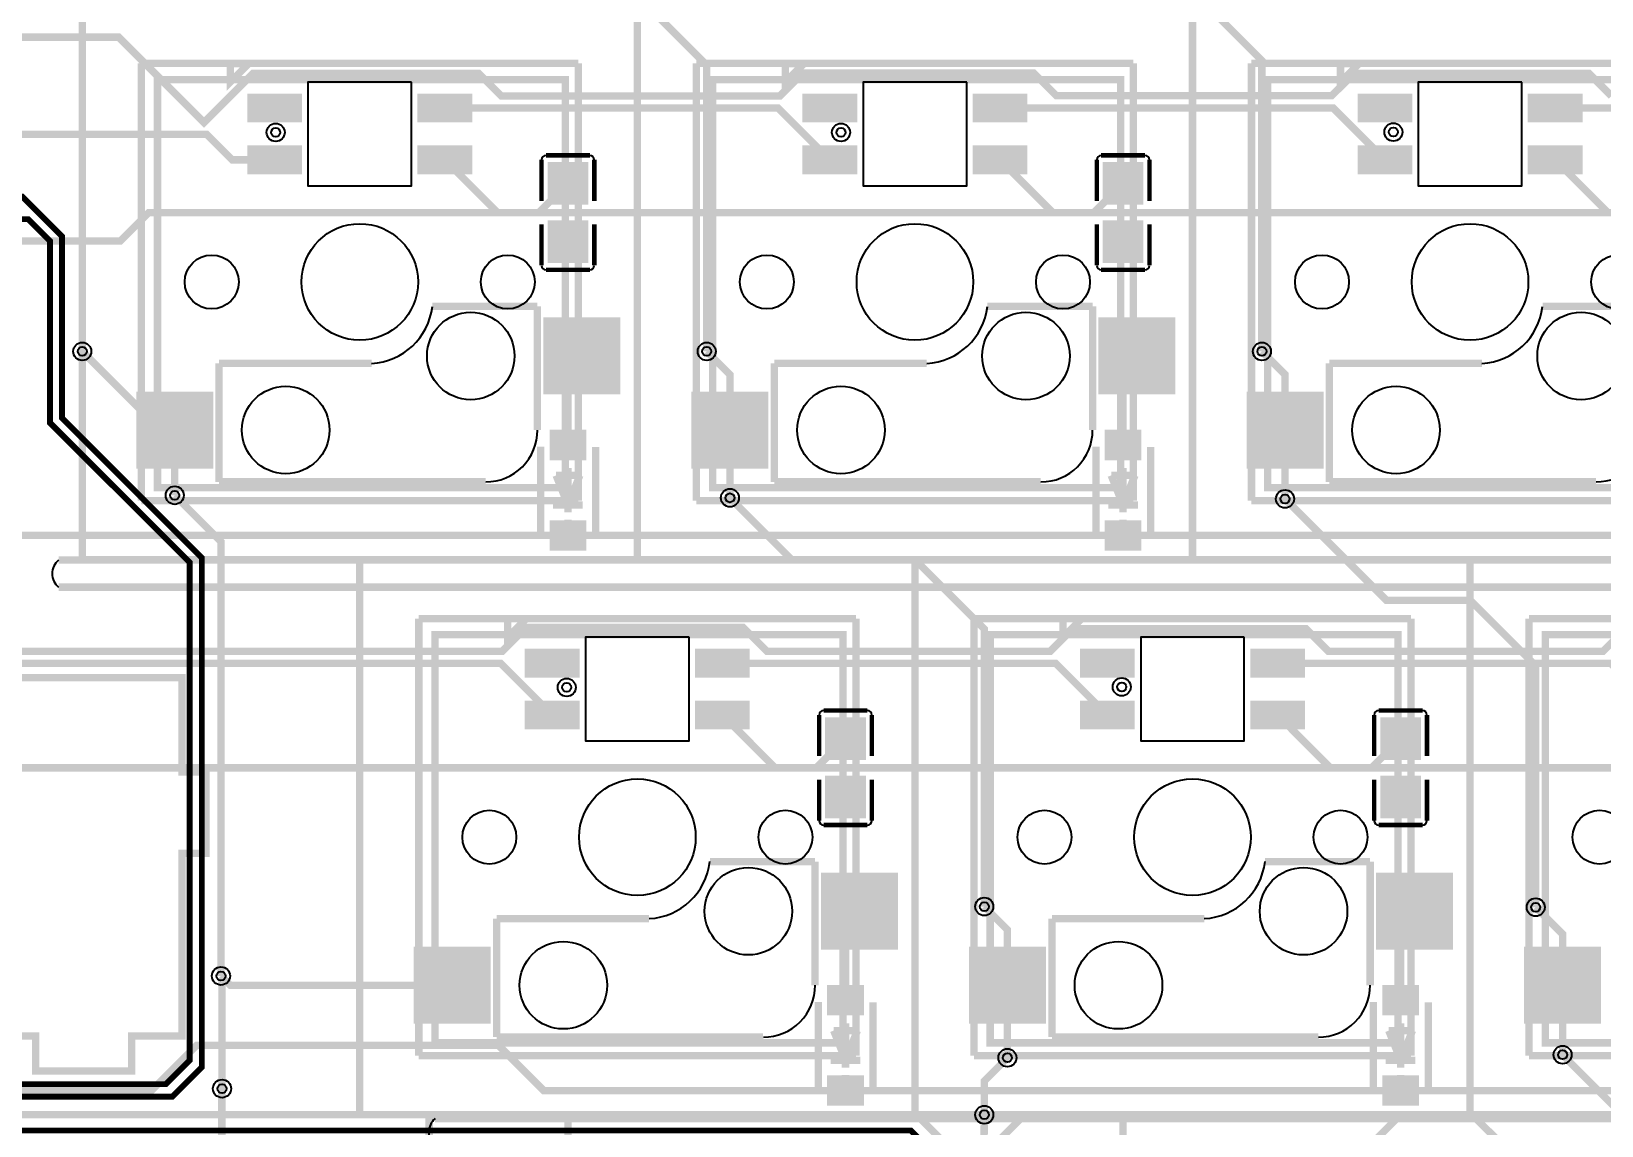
# Model space of a CAD drawing. Extents: x 183 to 12581, y -4976 to -1155.
# Drawn here: x 1431 to 3553, y -4233 to -2755 of the extents above; entities that cross this region are included whole.
import ezdxf

# ---------------------------------------------------------------- set-up
doc = ezdxf.new("R2010")
doc.units = 9
for name, color, linetype, true_color in [('BottomLayer', 7, 'Continuous', 0x0000ff), ('BottomPasteMaskLayer', 7, 'Continuous', 0x800000), ('BottomSilkLayer', 7, 'Continuous', 0x66cc33), ('BottomSolderMaskLayer', 7, 'Continuous', 0xaa00ff), ('Document', 7, 'Continuous', 0xffffff), ('Hole', 7, 'Continuous', 0x222222), ('Multi-Layer', 7, 'Continuous', 0xc0c0c0), ('TopLayer', 7, 'Continuous', 0xff0000), ('TopSilkLayer', 7, 'Continuous', 0xffcc00)]:
    doc.layers.add(name, color=color, linetype=linetype, true_color=true_color)

msp = doc.modelspace()

# ---------------------------------------------------------------- hatches: boundary and pattern name
at = {"layer": 'BottomLayer'}
for points in [[(1725, -2841.3), (1795, -2841.3), (1795, -2876.3), (1725, -2876.3)], [(1955, -2841.3), (2025, -2841.3), (2025, -2876.3), (1955, -2876.3)], [(2475.1, -2841.3), (2545.1, -2841.3), (2545.1, -2876.3), (2475.1, -2876.3)], [(2705.1, -2841.3), (2775.1, -2841.3), (2775.1, -2876.3), (2705.1, -2876.3)], [(3225.1, -2841.3), (3295.1, -2841.3), (3295.1, -2876.3), (3225.1, -2876.3)], [(3455.1, -2841.3), (3525.1, -2841.3), (3525.1, -2876.3), (3455.1, -2876.3)], [(1725, -2911.3), (1795, -2911.3), (1795, -2946.3), (1725, -2946.3)], [(1955, -2911.3), (2025, -2911.3), (2025, -2946.3), (1955, -2946.3)], [(2475.1, -2911.3), (2545.1, -2911.3), (2545.1, -2946.3), (2475.1, -2946.3)], [(2705.1, -2911.3), (2775.1, -2911.3), (2775.1, -2946.3), (2705.1, -2946.3)], [(3225.1, -2911.3), (3295.1, -2911.3), (3295.1, -2946.3), (3225.1, -2946.3)], [(3455.1, -2911.3), (3525.1, -2911.3), (3525.1, -2946.3), (3455.1, -2946.3)], [(2182.9, -2988.4), (2129.7, -2988.4), (2129.7, -2932.9), (2182.9, -2932.9)], [(2932.9, -2988.4), (2879.7, -2988.4), (2879.7, -2932.9), (2932.9, -2932.9)], [(2182.9, -3011.7), (2129.7, -3011.7), (2129.7, -3067.2), (2182.9, -3067.2)], [(2932.9, -3011.7), (2879.7, -3011.7), (2879.7, -3067.2), (2932.9, -3067.2)], [(2125, -3143.8), (2225, -3143.8), (2225, -3243.8), (2125, -3243.8)], [(2875.1, -3143.8), (2975.1, -3143.8), (2975.1, -3243.8), (2875.1, -3243.8)], [(1575, -3243.8), (1675, -3243.8), (1675, -3343.8), (1575, -3343.8)], [(2325.1, -3243.8), (2425.1, -3243.8), (2425.1, -3343.8), (2325.1, -3343.8)], [(3075.1, -3243.8), (3175.1, -3243.8), (3175.1, -3343.8), (3075.1, -3343.8)], [(2179.9, -3333.7), (2179.9, -3294.4), (2132.7, -3294.4), (2132.7, -3333.7)], [(2929.9, -3333.7), (2929.9, -3294.4), (2882.7, -3294.4), (2882.7, -3333.7)], [(2179.9, -3455.8), (2179.9, -3416.4), (2132.7, -3416.4), (2132.7, -3455.8)], [(2929.9, -3455.8), (2929.9, -3416.4), (2882.7, -3416.4), (2882.7, -3455.8)], [(2100, -3591.3), (2170, -3591.3), (2170, -3626.3), (2100, -3626.3)], [(2330, -3591.3), (2400, -3591.3), (2400, -3626.3), (2330, -3626.3)], [(2850.1, -3591.3), (2920.1, -3591.3), (2920.1, -3626.3), (2850.1, -3626.3)], [(3080.1, -3591.3), (3150.1, -3591.3), (3150.1, -3626.3), (3080.1, -3626.3)], [(2100, -3661.3), (2170, -3661.3), (2170, -3696.3), (2100, -3696.3)], [(2330, -3661.3), (2400, -3661.3), (2400, -3696.3), (2330, -3696.3)], [(2850.1, -3661.3), (2920.1, -3661.3), (2920.1, -3696.3), (2850.1, -3696.3)], [(3080.1, -3661.3), (3150.1, -3661.3), (3150.1, -3696.3), (3080.1, -3696.3)], [(2557.9, -3738.5), (2504.7, -3738.5), (2504.7, -3683), (2557.9, -3683)], [(3307.9, -3738.5), (3254.7, -3738.5), (3254.7, -3683), (3307.9, -3683)], [(2557.9, -3761.7), (2504.7, -3761.7), (2504.7, -3817.2), (2557.9, -3817.2)], [(3307.9, -3761.7), (3254.7, -3761.7), (3254.7, -3817.2), (3307.9, -3817.2)], [(2500, -3893.8), (2600, -3893.8), (2600, -3993.8), (2500, -3993.8)], [(3250.1, -3893.8), (3350.1, -3893.8), (3350.1, -3993.8), (3250.1, -3993.8)], [(1950, -3993.8), (2050, -3993.8), (2050, -4093.8), (1950, -4093.8)], [(2700.1, -3993.8), (2800.1, -3993.8), (2800.1, -4093.8), (2700.1, -4093.8)], [(3450.1, -3993.8), (3550.1, -3993.8), (3550.1, -4093.8), (3450.1, -4093.8)], [(2554.9, -4083.8), (2554.9, -4044.4), (2507.7, -4044.4), (2507.7, -4083.8)], [(3304.9, -4083.8), (3304.9, -4044.4), (3257.7, -4044.4), (3257.7, -4083.8)], [(2554.9, -4205.8), (2554.9, -4166.4), (2507.7, -4166.4), (2507.7, -4205.8)], [(3304.9, -4205.8), (3304.9, -4166.4), (3257.7, -4166.4), (3257.7, -4205.8)]]:
    msp.add_hatch(color=256, dxfattribs=at).paths.add_polyline_path(points)
at = {"layer": 'BottomPasteMaskLayer'}
for points in [[(1725, -2841.3), (1795, -2841.3), (1795, -2876.3), (1725, -2876.3)], [(1955, -2841.3), (2025, -2841.3), (2025, -2876.3), (1955, -2876.3)], [(2475.1, -2841.3), (2545.1, -2841.3), (2545.1, -2876.3), (2475.1, -2876.3)], [(2705.1, -2841.3), (2775.1, -2841.3), (2775.1, -2876.3), (2705.1, -2876.3)], [(3225.1, -2841.3), (3295.1, -2841.3), (3295.1, -2876.3), (3225.1, -2876.3)], [(3455.1, -2841.3), (3525.1, -2841.3), (3525.1, -2876.3), (3455.1, -2876.3)], [(1725, -2911.3), (1795, -2911.3), (1795, -2946.3), (1725, -2946.3)], [(1955, -2911.3), (2025, -2911.3), (2025, -2946.3), (1955, -2946.3)], [(2475.1, -2911.3), (2545.1, -2911.3), (2545.1, -2946.3), (2475.1, -2946.3)], [(2705.1, -2911.3), (2775.1, -2911.3), (2775.1, -2946.3), (2705.1, -2946.3)], [(3225.1, -2911.3), (3295.1, -2911.3), (3295.1, -2946.3), (3225.1, -2946.3)], [(3455.1, -2911.3), (3525.1, -2911.3), (3525.1, -2946.3), (3455.1, -2946.3)], [(2181.5, -2932.9), (2131.1, -2932.9), (2129.1, -2934.9), (2129.1, -2980.2), (2131.1, -2982.2), (2147.2, -2982.3), (2147.2, -2964.6), (2165, -2964.6), (2165, -2982), (2181.5, -2982.2), (2183.5, -2980.2), (2183.5, -2934.9)], [(2931.5, -2932.9), (2881.1, -2932.9), (2879.1, -2934.9), (2879.1, -2980.2), (2881.1, -2982.2), (2897.3, -2982.3), (2897.3, -2964.6), (2915, -2964.6), (2915, -2982), (2931.5, -2982.2), (2933.5, -2980.2), (2933.5, -2934.9)], [(2131.1, -3067.2), (2181.5, -3067.2), (2183.5, -3065.2), (2183.5, -3019.9), (2181.5, -3018), (2165.3, -3017.8), (2165.3, -3035.5), (2147.6, -3035.5), (2147.6, -3018.2), (2131.1, -3018), (2129.1, -3019.9), (2129.1, -3065.2)], [(2881.1, -3067.2), (2931.5, -3067.2), (2933.5, -3065.2), (2933.5, -3019.9), (2931.5, -3018), (2915.4, -3017.8), (2915.4, -3035.5), (2897.6, -3035.5), (2897.6, -3018.2), (2881.1, -3018), (2879.1, -3019.9), (2879.1, -3065.2)], [(2125, -3143.8), (2225, -3143.8), (2225, -3243.8), (2125, -3243.8)], [(2875.1, -3143.8), (2975.1, -3143.8), (2975.1, -3243.8), (2875.1, -3243.8)], [(1575, -3243.8), (1675, -3243.8), (1675, -3343.8), (1575, -3343.8)], [(2325.1, -3243.8), (2425.1, -3243.8), (2425.1, -3343.8), (2325.1, -3343.8)], [(3075.1, -3243.8), (3175.1, -3243.8), (3175.1, -3343.8), (3075.1, -3343.8)], [(2179.9, -3333.7), (2179.9, -3294.4), (2132.7, -3294.4), (2132.7, -3333.7)], [(2929.9, -3333.7), (2929.9, -3294.4), (2882.7, -3294.4), (2882.7, -3333.7)], [(2179.9, -3455.8), (2179.9, -3416.4), (2132.7, -3416.4), (2132.7, -3455.8)], [(2929.9, -3455.8), (2929.9, -3416.4), (2882.7, -3416.4), (2882.7, -3455.8)], [(2100, -3591.3), (2170, -3591.3), (2170, -3626.3), (2100, -3626.3)], [(2330, -3591.3), (2400, -3591.3), (2400, -3626.3), (2330, -3626.3)], [(2850.1, -3591.3), (2920.1, -3591.3), (2920.1, -3626.3), (2850.1, -3626.3)], [(3080.1, -3591.3), (3150.1, -3591.3), (3150.1, -3626.3), (3080.1, -3626.3)], [(2100, -3661.3), (2170, -3661.3), (2170, -3696.3), (2100, -3696.3)], [(2330, -3661.3), (2400, -3661.3), (2400, -3696.3), (2330, -3696.3)], [(2850.1, -3661.3), (2920.1, -3661.3), (2920.1, -3696.3), (2850.1, -3696.3)], [(3080.1, -3661.3), (3150.1, -3661.3), (3150.1, -3696.3), (3080.1, -3696.3)], [(2556.5, -3683), (2506.1, -3683), (2504.1, -3684.9), (2504.1, -3730.2), (2506.1, -3732.2), (2522.3, -3732.4), (2522.3, -3714.6), (2540, -3714.6), (2540, -3732), (2556.5, -3732.2), (2558.5, -3730.2), (2558.5, -3684.9)], [(3306.5, -3683), (3256.1, -3683), (3254.2, -3684.9), (3254.2, -3730.2), (3256.1, -3732.2), (3272.3, -3732.4), (3272.3, -3714.6), (3290, -3714.6), (3290, -3732), (3306.5, -3732.2), (3308.5, -3730.2), (3308.5, -3684.9)], [(2506.1, -3817.2), (2556.5, -3817.2), (2558.5, -3815.2), (2558.5, -3770), (2556.5, -3768), (2540.4, -3767.8), (2540.4, -3785.5), (2522.6, -3785.5), (2522.6, -3768.2), (2506.1, -3768), (2504.1, -3770), (2504.1, -3815.2)], [(3256.1, -3817.2), (3306.5, -3817.2), (3308.5, -3815.2), (3308.5, -3770), (3306.5, -3768), (3290.4, -3767.8), (3290.4, -3785.5), (3272.7, -3785.5), (3272.7, -3768.2), (3256.1, -3768), (3254.2, -3770), (3254.2, -3815.2)], [(2500, -3893.8), (2600, -3893.8), (2600, -3993.8), (2500, -3993.8)], [(3250.1, -3893.8), (3350.1, -3893.8), (3350.1, -3993.8), (3250.1, -3993.8)], [(1950, -3993.8), (2050, -3993.8), (2050, -4093.8), (1950, -4093.8)], [(2700.1, -3993.8), (2800.1, -3993.8), (2800.1, -4093.8), (2700.1, -4093.8)], [(3450.1, -3993.8), (3550.1, -3993.8), (3550.1, -4093.8), (3450.1, -4093.8)], [(2554.9, -4083.8), (2554.9, -4044.4), (2507.7, -4044.4), (2507.7, -4083.8)], [(3304.9, -4083.8), (3304.9, -4044.4), (3257.7, -4044.4), (3257.7, -4083.8)], [(2554.9, -4205.8), (2554.9, -4166.4), (2507.7, -4166.4), (2507.7, -4205.8)], [(3304.9, -4205.8), (3304.9, -4166.4), (3257.7, -4166.4), (3257.7, -4205.8)]]:
    msp.add_hatch(color=256, dxfattribs=at).paths.add_polyline_path(points)
at = {"layer": 'BottomSolderMaskLayer'}
for points in [[(1723, -2839.3), (1797, -2839.3), (1797, -2878.3), (1723, -2878.3)], [(1953, -2839.3), (2027, -2839.3), (2027, -2878.3), (1953, -2878.3)], [(2473.1, -2839.3), (2547.1, -2839.3), (2547.1, -2878.3), (2473.1, -2878.3)], [(2703.1, -2839.3), (2777.1, -2839.3), (2777.1, -2878.3), (2703.1, -2878.3)], [(3223.1, -2839.3), (3297.1, -2839.3), (3297.1, -2878.3), (3223.1, -2878.3)], [(3453.1, -2839.3), (3527.1, -2839.3), (3527.1, -2878.3), (3453.1, -2878.3)], [(1723, -2909.3), (1797, -2909.3), (1797, -2948.3), (1723, -2948.3)], [(1953, -2909.3), (2027, -2909.3), (2027, -2948.3), (1953, -2948.3)], [(2473.1, -2909.3), (2547.1, -2909.3), (2547.1, -2948.3), (2473.1, -2948.3)], [(2703.1, -2909.3), (2777.1, -2909.3), (2777.1, -2948.3), (2703.1, -2948.3)], [(3223.1, -2909.3), (3297.1, -2909.3), (3297.1, -2948.3), (3223.1, -2948.3)], [(3453.1, -2909.3), (3527.1, -2909.3), (3527.1, -2948.3), (3453.1, -2948.3)], [(2183.8, -2989.5), (2128.8, -2989.5), (2128.8, -2931.9), (2183.8, -2931.9)], [(2933.8, -2989.5), (2878.8, -2989.5), (2878.8, -2931.9), (2933.8, -2931.9)], [(2183.8, -3010.6), (2128.8, -3010.6), (2128.8, -3068.2), (2183.8, -3068.2)], [(2933.8, -3010.6), (2878.8, -3010.6), (2878.8, -3068.2), (2933.8, -3068.2)], [(2123, -3141.8), (2227, -3141.8), (2227, -3245.8), (2123, -3245.8)], [(2873.1, -3141.8), (2977.1, -3141.8), (2977.1, -3245.8), (2873.1, -3245.8)], [(1573, -3241.8), (1677, -3241.8), (1677, -3345.8), (1573, -3345.8)], [(2323.1, -3241.8), (2427.1, -3241.8), (2427.1, -3345.8), (2323.1, -3345.8)], [(3073.1, -3241.8), (3177.1, -3241.8), (3177.1, -3345.8), (3073.1, -3345.8)], [(2181.1, -3334.6), (2181.1, -3293.5), (2131.5, -3293.5), (2131.5, -3334.6)], [(2931.1, -3334.6), (2931.1, -3293.5), (2881.5, -3293.5), (2881.5, -3334.6)], [(2181.1, -3456.6), (2181.1, -3415.6), (2131.5, -3415.6), (2131.5, -3456.6)], [(2931.1, -3456.6), (2931.1, -3415.6), (2881.5, -3415.6), (2881.5, -3456.6)], [(2098, -3589.3), (2172, -3589.3), (2172, -3628.3), (2098, -3628.3)], [(2328, -3589.3), (2402, -3589.3), (2402, -3628.3), (2328, -3628.3)], [(2848.1, -3589.3), (2922.1, -3589.3), (2922.1, -3628.3), (2848.1, -3628.3)], [(3078.1, -3589.3), (3152.1, -3589.3), (3152.1, -3628.3), (3078.1, -3628.3)], [(2098, -3659.3), (2172, -3659.3), (2172, -3698.3), (2098, -3698.3)], [(2328, -3659.3), (2402, -3659.3), (2402, -3698.3), (2328, -3698.3)], [(2848.1, -3659.3), (2922.1, -3659.3), (2922.1, -3698.3), (2848.1, -3698.3)], [(3078.1, -3659.3), (3152.1, -3659.3), (3152.1, -3698.3), (3078.1, -3698.3)], [(2558.8, -3739.5), (2503.8, -3739.5), (2503.8, -3681.9), (2558.8, -3681.9)], [(3308.9, -3739.5), (3253.8, -3739.5), (3253.8, -3681.9), (3308.9, -3681.9)], [(2558.8, -3760.7), (2503.8, -3760.7), (2503.8, -3818.3), (2558.8, -3818.3)], [(3308.9, -3760.7), (3253.8, -3760.7), (3253.8, -3818.3), (3308.9, -3818.3)], [(2498, -3891.8), (2602, -3891.8), (2602, -3995.8), (2498, -3995.8)], [(3248.1, -3891.8), (3352.1, -3891.8), (3352.1, -3995.8), (3248.1, -3995.8)], [(1948, -3991.8), (2052, -3991.8), (2052, -4095.8), (1948, -4095.8)], [(2698.1, -3991.8), (2802.1, -3991.8), (2802.1, -4095.8), (2698.1, -4095.8)], [(3448.1, -3991.8), (3552.1, -3991.8), (3552.1, -4095.8), (3448.1, -4095.8)], [(2556.1, -4084.6), (2556.1, -4043.5), (2506.5, -4043.5), (2506.5, -4084.6)], [(3306.1, -4084.6), (3306.1, -4043.5), (3256.5, -4043.5), (3256.5, -4084.6)], [(2556.1, -4206.6), (2556.1, -4165.6), (2506.5, -4165.6), (2506.5, -4206.6)], [(3306.1, -4206.6), (3306.1, -4165.6), (3256.5, -4165.6), (3256.5, -4206.6)]]:
    msp.add_hatch(color=256, dxfattribs=at).paths.add_polyline_path(points)
at = {"layer": 'Document'}
for points in [[(2139.1, -3317.1), (2174.1, -3317.1), (2174.1, -3307.1), (2139.1, -3307.1)], [(2161.3, -3330.1), (2161.3, -3295.1), (2151.3, -3295.1), (2151.3, -3330.1)], [(2889.1, -3317.1), (2924.1, -3317.1), (2924.1, -3307.1), (2889.1, -3307.1)], [(2911.3, -3330.1), (2911.3, -3295.1), (2901.3, -3295.1), (2901.3, -3330.1)], [(2161.3, -3450.1), (2161.3, -3415.1), (2151.3, -3415.1), (2151.3, -3450.1)], [(2911.3, -3450.1), (2911.3, -3415.1), (2901.3, -3415.1), (2901.3, -3450.1)], [(2536.3, -4080.1), (2536.3, -4045.1), (2526.3, -4045.1), (2526.3, -4080.1)], [(3286.3, -4080.1), (3286.3, -4045.1), (3276.3, -4045.1), (3276.3, -4080.1)], [(2514.1, -4067.2), (2549.1, -4067.2), (2549.1, -4057.2), (2514.1, -4057.2)], [(3264.1, -4067.2), (3299.1, -4067.2), (3299.1, -4057.2), (3264.1, -4057.2)], [(2536.3, -4200.1), (2536.3, -4165.1), (2526.3, -4165.1), (2526.3, -4200.1)], [(3286.3, -4200.1), (3286.3, -4165.1), (3276.3, -4165.1), (3276.3, -4200.1)]]:
    msp.add_hatch(color=256, dxfattribs=at).paths.add_polyline_path(points)

# ---------------------------------------------------------------- linework, layer by layer
at = {"layer": 'BottomLayer', "const_width": 10}
for points in [[(3566.3, -2842.7), (3535.8, -2812.2), (3219, -2812.2), (3187.9, -2842.2), (2816.1, -2842.2), (2785.4, -2811.5), (2473.8, -2811.5), (2442.5, -2842.7), (2066.5, -2842.7), (2035.5, -2811.8), (1731.1, -2811.8), (1664.5, -2878.4), (1549.2, -2763.1), (1090.2, -2763.1), (1040.4, -2812.9), (1040.4, -2841.8)], [(958.8, -2858.8), (1006.3, -2906.3), (1218.8, -2906.3), (1230.7, -2894.4), (1668.1, -2894.4), (1702.5, -2928.8), (1760, -2928.8)], [(1990, -2858.8), (2440.1, -2858.8), (2510.1, -2928.8)], [(2740.1, -2858.8), (3190.1, -2858.8), (3260.1, -2928.8)], [(3490.1, -2858.8), (3940.1, -2858.8), (4010.1, -2928.8)], [(958.8, -2928.8), (960, -2928.8), (1031.3, -3000.1), (1220, -3000.1), (1258.4, -3038.5), (1551.4, -3038.5), (1589.8, -3000.1), (10835.9, -3000.1), (10875.2, -2960.7)], [(1990, -2928.8), (2061.3, -3000.1), (2062.5, -3000.1)], [(2740.1, -2928.8), (2811.3, -3000.1), (2812.6, -3000.1)], [(3490.1, -2928.8), (3561.3, -3000.1), (3571.8, -3000.1)], [(2156.3, -2960.7), (2116.9, -3000.1), (2062.5, -3000.1)], [(2906.3, -2960.7), (2866.9, -3000.1), (2812.6, -3000.1)], [(1500, -3187.6), (1606.3, -3293.8), (1625, -3293.8)], [(2175, -3193.8), (2156.3, -3212.6), (2156.3, -3314.1)], [(2343.8, -3187.6), (2375.1, -3218.8), (2375.1, -3293.8)], [(2925.1, -3193.8), (2906.3, -3212.6), (2906.3, -3314.1)], [(3093.8, -3187.6), (3125.1, -3218.8), (3125.1, -3293.8)], [(1625, -3293.8), (1625, -3382)], [(2375.1, -3293.8), (2375.1, -3385.4)], [(3125.1, -3293.8), (3125.1, -3386.8)], [(1125, -3436.1), (10875.2, -3436.1)], [(3586.5, -3561), (3554.8, -3592.8), (3183.8, -3592.8), (3153, -3562), (2838.5, -3562), (2807.7, -3592.8), (2425.2, -3592.8), (2393.1, -3560.6), (2099.5, -3560.6), (2067.3, -3592.8), (1220, -3592.8)], [(1146.3, -3608.8), (2065.1, -3608.8), (2135.1, -3678.8)], [(2365.1, -3608.8), (2815.1, -3608.8), (2885.1, -3678.8)], [(3115.1, -3608.8), (3565.1, -3608.8), (3635.1, -3678.8)], [(2365.1, -3678.8), (2436.3, -3750.1), (2437.3, -3750.1)], [(3115.1, -3678.8), (3186.3, -3750.1), (3205.2, -3750.1)], [(2531.3, -3710.7), (2491.9, -3750.1), (2437.6, -3750.1)], [(3281.3, -3710.7), (3242, -3750.1), (3187.6, -3750.1)], [(1236.9, -3750.1), (11625.2, -3750.1)], [(2550.1, -3943.8), (2531.3, -3962.6), (2531.3, -4064.1)], [(2718.8, -3937.6), (2750.1, -3968.8), (2750.1, -4043.8)], [(3300.1, -3943.8), (3281.3, -3962.6), (3281.3, -4064.1)], [(3463.8, -3938.4), (3500.1, -3974.7), (3500.1, -4043.8)], [(1687.5, -4031.3), (1700, -4043.8), (2000.1, -4043.8)], [(2750.1, -4043.8), (2750.1, -4141.8)], [(3500.1, -4043.8), (3500.1, -4137.8)], [(1312.5, -4186.1), (1593.6, -4186.1), (1654.6, -4125.1), (2062.5, -4125.1), (2123.6, -4186.1), (3281.3, -4186.1)], [(1688.7, -4183.5), (1688.7, -4257), (1663.1, -4282.6), (1345.7, -4282.6)], [(3281.3, -4186.1), (4031.3, -4186.1)], [(2718.8, -4218.8), (2718.2, -4289.4), (2717.1, -4289.4), (2694.7, -4311.8), (2462.6, -4311.8), (2433.4, -4282.6), (2279.6, -4282.6), (2249.8, -4312.4)], [(2718.3, -4273.6), (2773.4, -4218.6), (4585.9, -4218.6), (4653.6, -4281.2), (4654.8, -4282.3), (4654.8, -4324.5)]]:
    msp.add_lwpolyline(points, dxfattribs=at)
at = {"layer": 'BottomSilkLayer', "const_width": 10}
for points in [[(1700, -2798.8), (1725, -2798.8), (1700, -2823.8), (1700, -2798.8)], [(2450.1, -2798.8), (2475.1, -2798.8), (2450.1, -2823.8), (2450.1, -2798.8)], [(3200.1, -2798.8), (3225.1, -2798.8), (3200.1, -2823.8), (3200.1, -2798.8)], [(2075, -3548.8), (2100, -3548.8), (2075, -3573.8), (2075, -3548.8)], [(2825.1, -3548.8), (2850.1, -3548.8), (2825.1, -3573.8), (2825.1, -3548.8)]]:
    msp.add_lwpolyline(points, close=True, dxfattribs=at)
at = {"layer": 'BottomSilkLayer'}
for points, const_width in [([(2120.7, -2928.8), (2120.7, -2984.3)], 6), ([(2185.9, -2922.8), (2126.7, -2922.8)], 6), ([(2191.9, -2984.3), (2191.9, -2928.8)], 6), ([(2870.7, -2928.8), (2870.7, -2984.3)], 6), ([(2935.9, -2922.8), (2876.7, -2922.8)], 6), ([(2941.9, -2984.3), (2941.9, -2928.8)], 6), ([(2120.7, -3071.4), (2120.7, -3015.9)], 6), ([(2191.9, -3015.9), (2191.9, -3071.4)], 6), ([(2870.7, -3071.4), (2870.7, -3015.9)], 6), ([(2941.9, -3015.9), (2941.9, -3071.4)], 6), ([(2185.9, -3077.4), (2126.7, -3077.4)], 6), ([(2935.9, -3077.4), (2876.7, -3077.4)], 6), ([(2119.6, -3434.4), (2119.6, -3316.3)], 10), ([(2193.6, -3434.9), (2193.6, -3316.8)], 10), ([(2869.6, -3434.4), (2869.6, -3316.3)], 10), ([(2943.6, -3434.9), (2943.6, -3316.8)], 10), ([(2140.3, -3355.1), (2156.3, -3395.1)], 10), ([(2172.3, -3355.1), (2140.3, -3355.1)], 10), ([(2156.3, -3405.1), (2156.3, -3345.1)], 10), ([(2156.3, -3395.1), (2172.3, -3355.1)], 10), ([(2890.3, -3355.1), (2906.3, -3395.1)], 10), ([(2922.3, -3355.1), (2890.3, -3355.1)], 10), ([(2906.3, -3405.1), (2906.3, -3345.1)], 10), ([(2906.3, -3395.1), (2922.3, -3355.1)], 10), ([(2176.3, -3395.1), (2136.3, -3395.1)], 10), ([(2926.3, -3395.1), (2886.3, -3395.1)], 10), ([(2560.9, -3672.8), (2501.7, -3672.8)], 6), ([(3310.9, -3672.8), (3251.7, -3672.8)], 6), ([(2495.7, -3678.8), (2495.7, -3734.3)], 6), ([(2566.9, -3734.3), (2566.9, -3678.8)], 6), ([(3245.7, -3678.8), (3245.7, -3734.3)], 6), ([(3316.9, -3734.3), (3316.9, -3678.8)], 6), ([(2495.7, -3821.4), (2495.7, -3765.9)], 6), ([(2566.9, -3765.9), (2566.9, -3821.4)], 6), ([(3245.7, -3821.4), (3245.7, -3765.9)], 6), ([(3316.9, -3765.9), (3316.9, -3821.4)], 6), ([(2560.9, -3827.4), (2501.7, -3827.4)], 6), ([(3310.9, -3827.4), (3251.7, -3827.4)], 6), ([(2494.6, -4184.4), (2494.6, -4066.3)], 10), ([(2568.6, -4184.9), (2568.6, -4066.8)], 10), ([(3244.6, -4184.4), (3244.6, -4066.3)], 10), ([(3318.6, -4184.9), (3318.6, -4066.8)], 10), ([(2531.3, -4155.1), (2531.3, -4095.1)], 10), ([(3281.3, -4155.1), (3281.3, -4095.1)], 10), ([(2515.3, -4105.1), (2531.3, -4145.1)], 10), ([(2547.3, -4105.1), (2515.3, -4105.1)], 10), ([(2531.3, -4145.1), (2547.3, -4105.1)], 10), ([(3265.3, -4105.1), (3281.3, -4145.1)], 10), ([(3297.3, -4105.1), (3265.3, -4105.1)], 10), ([(3281.3, -4145.1), (3297.3, -4105.1)], 10), ([(2551.3, -4145.1), (2511.3, -4145.1)], 10), ([(3301.3, -4145.1), (3261.3, -4145.1)], 10)]:
    msp.add_lwpolyline(points, dxfattribs=dict(at, const_width=const_width))
for centre, start, end in [((2126.7, -2928.8), 90, 180), ((2185.9, -2928.8), 0, 90), ((2876.7, -2928.8), 90, 180), ((2935.9, -2928.8), 0, 90), ((2126.7, -3071.4), 180, 270), ((2185.9, -3071.4), 270, 0), ((2876.7, -3071.4), 180, 270), ((2935.9, -3071.4), 270, 0), ((2501.7, -3678.8), 90, 180), ((2560.9, -3678.8), 0, 90), ((3251.7, -3678.8), 90, 180), ((3310.9, -3678.8), 0, 90), ((2501.7, -3821.4), 180, 270), ((2560.9, -3821.4), 270, 0), ((3251.7, -3821.4), 180, 270), ((3310.9, -3821.4), 270, 0)]:
    msp.add_arc(centre, 6, start, end, dxfattribs=at)
at = {"layer": 'Document', "const_width": 10}
for points in [[(2250, -3468.8), (1500, -3468.8), (1500, -2718.8), (2250, -2718.8)], [(2250, -2718.8), (2250, -3468.8)], [(3000.1, -3468.8), (2250.1, -3468.8), (2250.1, -2718.8), (3000.1, -2718.8)], [(3000.1, -2718.8), (3000.1, -3468.8)], [(3750.1, -3468.8), (3000.1, -3468.8), (3000.1, -2718.8), (3750.1, -2718.8)], [(1973, -3126.8), (2115, -3126.8)], [(2115, -3126.8), (2115, -3293.8)], [(2723.1, -3126.8), (2865.1, -3126.8)], [(2865.1, -3126.8), (2865.1, -3293.8)], [(3473.1, -3126.8), (3615.1, -3126.8)], [(1685, -3203.8), (1685, -3363.8)], [(1685, -3203.8), (1891, -3203.8)], [(2435.1, -3203.8), (2435.1, -3363.8)], [(2435.1, -3203.8), (2641.1, -3203.8)], [(3185.1, -3203.8), (3185.1, -3363.8)], [(3185.1, -3203.8), (3391.1, -3203.8)], [(2045, -3363.8), (1685, -3363.8)], [(2795.1, -3363.8), (2435.1, -3363.8)], [(3545.1, -3363.8), (3185.1, -3363.8)], [(2625, -4218.8), (1875, -4218.8), (1875, -3468.8), (2625, -3468.8)], [(2625, -3468.8), (2625, -4218.8)], [(3375.1, -4218.8), (2625.1, -4218.8), (2625.1, -3468.8), (3375.1, -3468.8)], [(4125.1, -4218.8), (3375.1, -4218.8), (3375.1, -3468.8), (4125.1, -3468.8)], [(3375.1, -3468.8), (3375.1, -4218.8)], [(2348, -3876.8), (2490, -3876.8)], [(2490, -3876.8), (2490, -4043.8)], [(3098.1, -3876.8), (3240.1, -3876.8)], [(3240.1, -3876.8), (3240.1, -4043.8)], [(2060, -3953.8), (2060, -4113.8)], [(2060, -3953.8), (2266, -3953.8)], [(2810.1, -3953.8), (2810.1, -4113.8)], [(2810.1, -3953.8), (3016.1, -3953.8)], [(2420, -4113.8), (2060, -4113.8)], [(3170.1, -4113.8), (2810.1, -4113.8)], [(1968.8, -4968.8), (1218.8, -4968.8), (1218.8, -4218.8), (1968.8, -4218.8)], [(1968.8, -4218.8), (1968.8, -4968.8)], [(2906.3, -4968.8), (2156.3, -4968.8), (2156.3, -4218.8), (2906.3, -4218.8)], [(2906.3, -4218.8), (2906.3, -4968.8)]]:
    msp.add_lwpolyline(points, dxfattribs=at)
at = {"layer": 'Document'}
for centre, radius, start, end in [((1886.3, -3116.6), 87.4, 273.1216, 353.2761), ((2636.3, -3116.6), 87.4, 273.1216, 353.2761), ((3386.3, -3116.6), 87.4, 273.1216, 353.2761), ((2045.4, -3294.2), 69.7, 270, 0.2787), ((2795.4, -3294.2), 69.7, 270, 0.2787), ((3545.4, -3294.2), 69.7, 270, 0.2787), ((2261.3, -3866.6), 87.4, 273.1216, 353.2761), ((3011.3, -3866.6), 87.4, 273.1216, 353.2761), ((2420.4, -4044.2), 69.7, 270, 0.2787), ((3170.4, -4044.2), 69.7, 270, 0.2787)]:
    msp.add_arc(centre, radius, start, end, dxfattribs=at)
at = {"layer": 'Hole'}
for centre in [(1761.4, -2891.8), (2525.2, -2891.8), (3271.5, -2891.3), (1500, -3187.6), (2343.8, -3187.6), (3093.8, -3187.6), (1625, -3382), (2375.1, -3385.4), (3125.1, -3386.8), (2154.6, -3641.5), (2904.6, -3640.8), (2718.8, -3937.6), (3463.8, -3938.4), (1687.5, -4031.3), (2750.1, -4141.8), (3500.1, -4137.8), (1688.9, -4183.5), (2718.8, -4218.8)]:
    msp.add_circle(centre, 6.1, dxfattribs=at)
at = {"layer": 'Multi-Layer'}
for points in [[(1945, -2823.8), (1805, -2823.8), (1805, -2963.8), (1945, -2963.8)], [(2695.1, -2823.8), (2555.1, -2823.8), (2555.1, -2963.8), (2695.1, -2963.8)], [(3445.1, -2823.8), (3305.1, -2823.8), (3305.1, -2963.8), (3445.1, -2963.8)], [(2320, -3573.8), (2180, -3573.8), (2180, -3713.8), (2320, -3713.8)], [(3070.1, -3573.8), (2930.1, -3573.8), (2930.1, -3713.8), (3070.1, -3713.8)]]:
    msp.add_lwpolyline(points, close=True, dxfattribs=at)
for centre, radius in [((1761.4, -2891.8), 12.2), ((2525.2, -2891.8), 12.2), ((3271.5, -2891.3), 12.2), ((1875, -3093.8), 78.7), ((2625.1, -3093.8), 78.7), ((3375.1, -3093.8), 78.7), ((1675, -3093.8), 36.4), ((2075, -3093.8), 36.4), ((2425.1, -3093.8), 36.4), ((2825.1, -3093.8), 36.4), ((3175.1, -3093.8), 36.4), ((3575.1, -3093.8), 36.4), ((2025, -3193.8), 59.1), ((2775.1, -3193.8), 59.1), ((3525.1, -3193.8), 59.1), ((1500, -3187.6), 12.2), ((2343.8, -3187.6), 12.2), ((3093.8, -3187.6), 12.2), ((1775, -3293.8), 59.1), ((2525.1, -3293.8), 59.1), ((3275.1, -3293.8), 59.1), ((1625, -3382), 12.2), ((2375.1, -3385.4), 12.2), ((3125.1, -3386.8), 12.2), ((2154.6, -3641.5), 12.2), ((2904.6, -3640.8), 12.2), ((2250.1, -3843.8), 78.7), ((3000.1, -3843.8), 78.7), ((2050.1, -3843.8), 36.4), ((2450.1, -3843.8), 36.4), ((2800.1, -3843.8), 36.4), ((3200.1, -3843.8), 36.4), ((3550.1, -3843.8), 36.4), ((2400.1, -3943.8), 59.1), ((3150.1, -3943.8), 59.1), ((2718.8, -3937.6), 12.2), ((3463.8, -3938.4), 12.2), ((2150.1, -4043.8), 59.1), ((2900.1, -4043.8), 59.1), ((1687.5, -4031.3), 12.2), ((2750.1, -4141.8), 12.2), ((3500.1, -4137.8), 12.2), ((1688.9, -4183.5), 12.2), ((2718.8, -4218.8), 12.2)]:
    msp.add_circle(centre, radius, dxfattribs=at)
at = {"layer": 'TopLayer'}
for points, const_width in [([(1031.3, -4406.3), (1031.3, -4312.6), (1125, -4218.8), (2627.1, -4218.8), (2681.8, -4273.4), (3226.7, -4273.4), (3281.3, -4218.8), (3377.8, -4218.8), (3450.9, -4291.2), (3962.8, -4291.2), (4035, -4218.8), (11761.8, -4218.8), (11812.8, -4167.7), (11812.8, -2062.5)], 10), ([(1437.5, -2636.8), (1500, -2699.3), (1500, -3187.6)], 10), ([(2187.6, -2644.8), (2343.8, -2801.1), (2343.8, -3187.6)], 10), ([(2937.6, -2638.4), (3093.8, -2794.6), (3093.8, -3187.6)], 10), ([(3573.8, -4583.1), (3264.3, -4583.1), (2971.7, -4290.5), (2669.9, -4290.5), (2619.4, -4240), (1126.5, -4240), (1066.1, -4300.4), (1066.1, -4437.5), (1058.1, -4445.5), (1018.1, -4445.5), (1005.6, -4433), (1005.6, -4295.7), (1106.9, -4194.4), (1621.6, -4194.4), (1661.6, -4154.4), (1661.6, -3466.4), (1472.8, -3277.6), (1472.8, -3032.1), (1419.2, -2978.5), (1373.5, -2978.5)], 8), ([(3577, -4603.2), (3259.9, -4603.2), (2963.2, -4306.6), (2659.7, -4306.6), (2609.2, -4256.1), (1133.4, -4256.1), (1082.2, -4307.3), (1082.2, -4444.9), (1063.1, -4464), (1013.1, -4464), (984.1, -4435), (984.1, -4292), (1098.6, -4177.5), (1613.1, -4177.5), (1645.1, -4145.5), (1645.1, -3472.6), (1456.6, -3284.2), (1456.6, -3038.6), (1426.9, -3009), (1287.1, -3009)], 8), ([(1625, -3382), (1687.5, -3444.5), (1687.5, -4031.3)], 10), ([(2375.1, -3385.4), (2458.5, -3468.8), (2625.1, -3468.8), (2718.8, -3562.6), (2718.8, -3562.6), (2718.8, -3937.6)], 10), ([(3125.1, -3386.8), (3262, -3523.7), (3375.4, -3523.7), (3463.8, -3612.1), (3463.8, -3938.4)], 10), ([(1687.5, -4031.3), (1688.9, -4032.7), (1688.9, -4183.5)], 10), ([(2750.1, -4141.8), (2718.9, -4173), (2718.9, -4199.7), (2718.8, -4199.8), (2718.8, -4218.8)], 10), ([(2750.1, -4141.8), (2718.9, -4173), (2718.9, -4199.7)], 10), ([(3500.1, -4137.8), (3618.6, -4256.3), (3843.8, -4256.3)], 10)]:
    msp.add_lwpolyline(points, dxfattribs=dict(at, const_width=const_width))
at = {"layer": 'TopSilkLayer', "const_width": 10}
for points in [[(1500, -2793.8), (1500, -2718.8), (1575, -2718.8)], [(2175, -2718.8), (2250, -2718.8), (2250, -2793.8)], [(2250.1, -2793.8), (2250.1, -2718.8), (2325.1, -2718.8)], [(2925.1, -2718.8), (3000.1, -2718.8), (3000.1, -2793.8)], [(3000.1, -2793.8), (3000.1, -2718.8), (3075.1, -2718.8)], [(1579.8, -3389.1), (1579.8, -2798.5)], [(1579.8, -2798.5), (2170.3, -2798.5)], [(2170.3, -3389.1), (2170.3, -2798.5)], [(2329.8, -3389.1), (2329.8, -2798.5)], [(2329.8, -2798.5), (2920.3, -2798.5)], [(2920.3, -3389.1), (2920.3, -2798.5)], [(3079.8, -3389.1), (3079.8, -2798.5)], [(3079.8, -2798.5), (3670.3, -2798.5)], [(1575, -3468.8), (1500, -3468.8), (1500, -3393.8)], [(1579.8, -3389.1), (2170.3, -3389.1)], [(2250, -3393.8), (2250, -3468.8), (2175, -3468.8)], [(2325.1, -3468.8), (2250.1, -3468.8), (2250.1, -3393.8)], [(2329.8, -3389.1), (2920.3, -3389.1)], [(3000.1, -3393.8), (3000.1, -3468.8), (2925.1, -3468.8)], [(3075.1, -3468.8), (3000.1, -3468.8), (3000.1, -3393.8)], [(3079.8, -3389.1), (3670.3, -3389.1)], [(11206.7, -3469.5), (1468.1, -3469.5)], [(1875, -3543.8), (1875, -3468.8), (1950, -3468.8)], [(2550, -3468.8), (2625, -3468.8), (2625, -3543.8)], [(2625.1, -3543.8), (2625.1, -3468.8), (2700.1, -3468.8)], [(3300.1, -3468.8), (3375.1, -3468.8), (3375.1, -3543.8)], [(3375.1, -3543.8), (3375.1, -3468.8), (3450.1, -3468.8)], [(1468.1, -3506.1), (11206.7, -3506.1)], [(1954.8, -4139.1), (1954.8, -3548.6)], [(1954.8, -3548.6), (2545.3, -3548.6)], [(2545.3, -4139.1), (2545.3, -3548.6)], [(2704.8, -4139.1), (2704.8, -3548.6)], [(2704.8, -3548.6), (3295.3, -3548.6)], [(3295.3, -4139.1), (3295.3, -3548.6)], [(3454.8, -4139.1), (3454.8, -3548.6)], [(3454.8, -3548.6), (4045.4, -3548.6)], [(1369.2, -4112.5), (1437.1, -4112.5), (1437.1, -4159.8), (1567, -4159.8), (1567, -4112.5), (1634.9, -4112.5), (1634.9, -3865.6), (1667.4, -3865.6), (1667.4, -3755.5), (1634.9, -3755.5), (1634.9, -3628.3), (1369.2, -3628.3)], [(1954.8, -4139.1), (2545.3, -4139.1)], [(2704.8, -4139.1), (3295.3, -4139.1)], [(3454.8, -4139.1), (4045.4, -4139.1)], [(1950, -4218.8), (1875, -4218.8), (1875, -4143.8)], [(2625, -4143.8), (2625, -4218.8), (2550, -4218.8)], [(2700.1, -4218.8), (2625.1, -4218.8), (2625.1, -4143.8)], [(3375.1, -4143.8), (3375.1, -4218.8), (3300.1, -4218.8)], [(3450.1, -4218.8), (3375.1, -4218.8), (3375.1, -4143.8)], [(1893.8, -4218.8), (1968.8, -4218.8), (1968.8, -4293.8)], [(10920, -4224), (1976.7, -4224)], [(2156.3, -4293.8), (2156.3, -4218.8), (2231.3, -4218.8)], [(2831.3, -4218.8), (2906.3, -4218.8), (2906.3, -4293.8)]]:
    msp.add_lwpolyline(points, dxfattribs=at)
for points in [[(1601.7, -2820.4), (2152.9, -2820.4), (2152.9, -3371.6), (1601.7, -3371.6), (1601.7, -2820.4)], [(2351.7, -2820.4), (2902.9, -2820.4), (2902.9, -3371.6), (2351.7, -3371.6), (2351.7, -2820.4)], [(3101.7, -2820.4), (3652.9, -2820.4), (3652.9, -3371.6), (3101.7, -3371.6), (3101.7, -2820.4)], [(1976.7, -3570.4), (2527.9, -3570.4), (2527.9, -4121.6), (1976.7, -4121.6), (1976.7, -3570.4)], [(2726.7, -3570.4), (3277.9, -3570.4), (3277.9, -4121.6), (2726.7, -4121.6), (2726.7, -3570.4)], [(3476.7, -3570.4), (4027.9, -3570.4), (4027.9, -4121.6), (3476.7, -4121.6), (3476.7, -3570.4)]]:
    msp.add_lwpolyline(points, close=True, dxfattribs=at)
at = {"layer": 'TopSilkLayer'}
for centre in [(1483.5, -3487.8), (1992.2, -4242.3)]:
    msp.add_arc(centre, 24, 130.1283, 229.8717, dxfattribs=at)

doc.saveas('drawing.dxf')
